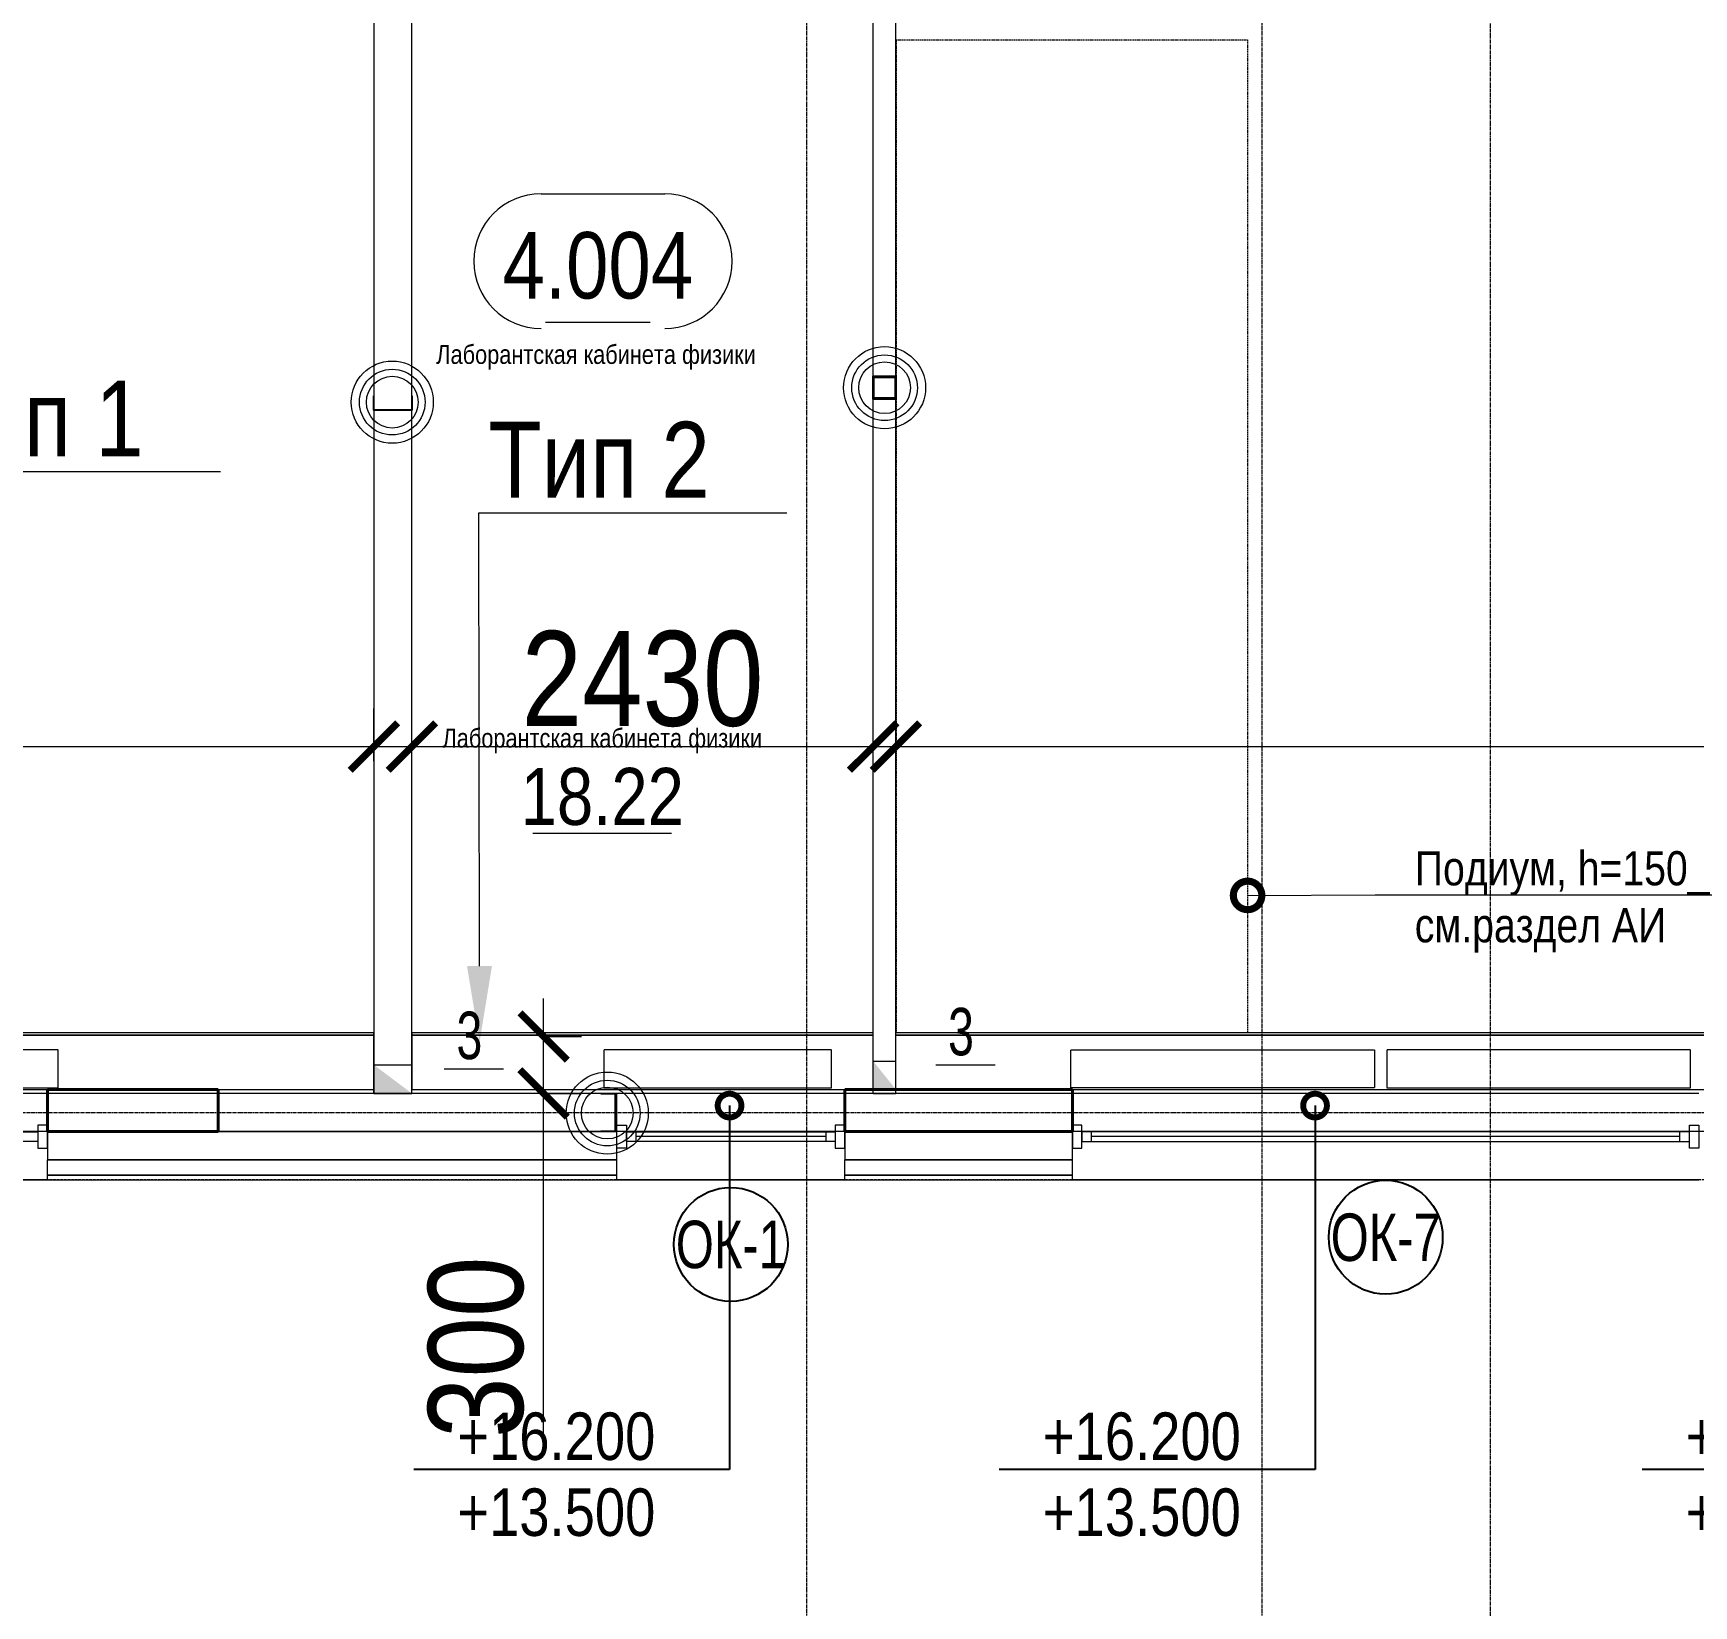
# Model space of a CAD drawing. Header units: millimetres. Extents: x -65509 to 912790, y 446 to 713294.
# Drawn here: x 456326 to 465074, y 503684 to 511969 of the extents above; entities that cross this region are included whole.
import ezdxf
from ezdxf import colors
from ezdxf.entities.mleader import LeaderData, LeaderLine
from ezdxf.enums import TextEntityAlignment as Align
from ezdxf.math import Vec2, Vec3

# ---------------------------------------------------------------- set-up
doc = ezdxf.new("R2010")
doc.units = ezdxf.units.MM
for name, pattern in [('CENTER2', [28.575, 19.05, -3.175, 3.175, -3.175]), ('DASHED', [19.05, 12.7, -6.35]), ('HIDDEN2', [4.7625, 3.175, -1.5875])]:
    doc.linetypes.add(name, pattern=pattern)
doc.layers.get('Defpoints').update_dxf_attribs({"color": 250})
for name, color, linetype, lineweight in [('A-AREA', 250, 'Continuous', 15), ('A-Wall_Материал_Газоблок_Контур', 250, 'Continuous', 0), ('АР_Area', 250, 'Continuous', 5), ('АР_Колонны', 250, 'Continuous', 30), ('АР_Окна', 250, 'Continuous', 5), ('АР_Окна марка', 250, 'Continuous', 9), ('АР_Отв. марка', 250, 'Continuous', 9), ('АР_площадь пом', 250, 'Continuous', 5), ('АР_Размеры обшивки', 250, 'Continuous', 5), ('АР_Стены ЖБ', 250, 'Continuous', 35), ('АР_Стены кирпич', 250, 'Continuous', 20), ('АР_Стены ПЕНОблок', 250, 'Continuous', 20), ('АР_Тонкая', 250, 'Continuous', 5), ('АР_Утеплитель', 250, 'Continuous', 0), ('КМ_Фахверки', 250, 'Continuous', 25), ('Марка окна', 250, 'Continuous', 25), ('ОВ_Отопление', 250, 'Continuous', 5), ('Размеры зашивки ГКЛ', 250, 'Continuous', 0), ('РД_Оси_100', 250, 'Continuous', 0), ('РД_полы_подиумы', 7, 'Continuous', 0)]:
    doc.layers.add(name, color=color, linetype=linetype, lineweight=lineweight)
doc.layers.add('АР_Делит', color=250, linetype='Continuous', lineweight=0, plot=False)
for name, color, linetype, lineweight, true_color in [('АР_Отопительные приборы', 1, 'HIDDEN2', 0, 0xff0000), ('Зашивка радиаторов тип 1 (фанера и МДФ)', 7, 'Continuous', 0, 0x000085), ('Зашивка радиаторов тип 2 (файерборд 2 слоя_керамогранит)', 7, 'Continuous', 0, 0xf40101)]:
    doc.layers.add(name, color=color, linetype=linetype, lineweight=lineweight, true_color=true_color)
doc.styles.add('Arial0', font='arial.ttf')
doc.styles.add('Arial_09', font='ARIALN.TTF', dxfattribs={"width": 0.9})
doc.styles.add('Isocpeur3', font='isocpeur.ttf')
doc.styles.add('style1', font='ARIALN.TTF')
doc.dimstyles.new('Dim200_ареал', dxfattribs={"dimscale": 100, "dimtxt": 5, "dimasz": 2.5, "dimexe": 2, "dimexo": 2, "dimgap": 1, "dimtad": 1, "dimzin": 12, "dimdsep": 46, "dimtxsty": 'style1', "dimblk": 'ARCHTICK', "dimcen": 3, "dimdle": 2, "dimclrd": 256, "dimclre": 256, "dimaunit": 1, "dimadec": 0, "dimazin": 3, "dimtfac": 1, "dimtmove": 1, "dimatfit": 3, "dimldrblk": 'OPEN30', "dimfxl": 5, "dimfxlon": 1, "dimtolj": 1, "dimtzin": 0, "dimlwd": 9, "dimlwe": 9, "dimarcsym": 0})

# ---------------------------------------------------------------- blocks, each defined once
blk = doc.blocks.new('Ф_пеноблок 200')
at = {"layer": 'АР_Делит', "color": 1}
for radius in [216.3, 173, 136.2]:
    blk.add_circle((103.4, -41.9), radius, dxfattribs=at)
at = {"layer": 'КМ_Фахверки'}
blk.add_lwpolyline([(0, -75), (0, 0), (200, 0), (200, -75)], dxfattribs=at)
blk = doc.blocks.new('Ф_крпич 120')
at = {"layer": 'АР_Делит', "color": 1}
for radius in [216.3, 173, 136.2]:
    blk.add_circle((60, -60), radius, dxfattribs=at)
at = {"layer": 'КМ_Фахверки'}
blk.add_lwpolyline([(0, 0), (120, 0), (120, -120), (0, -120)], close=True, dxfattribs=at)
at = {"layer": 'КМ_Фахверки', "lineweight": 5}
blk.add_lwpolyline([(6, -6), (114, -6), (114, -114), (6, -114)], close=True, dxfattribs=at)
blk = doc.blocks.new('_DotSmall')
at = {"color": 0, "linetype": 'ByBlock', "const_width": 0.5}
blk.add_lwpolyline([(-0.0625, 0, 1), (0.0625, 0, 1)], format="xyb", close=True, dxfattribs=at)
blk = doc.blocks.new('СОШ_2200_АР_ОСИ_М100_28.05.24')
at = {"layer": 'АР_Делит', "color": 5, "linetype": 'DASHED'}
blk.add_lwpolyline([(114955, 135155), (114955, -355), (93595.036, -355), (93595.036, 13855), (94145, 13855), (94145, 68320), (66055, 68320), (66055, 13857.73), (83455, 13857.73), (83455, -355), (45245, -355), (45245, 13145), (44695, 13145), (44695, 26755), (45245, 26755), (45245, 68320), (20455, 68320), (20455, 26755), (27955, 26755), (27955, 13145), (-355, 13145), (-355, 100855), (37145, 100855), (37145, 129155)], dxfattribs=at)
at = {"layer": 'РД_Оси_100', "linetype": 'CENTER2'}
for p, q in [((73200, -6155), (73200, 139938.679)), ((70800, -6155), (70800, 90900)), ((33000, 0), (85055, 0))]:
    blk.add_line(p, q, dxfattribs=at)
blk.add_lwpolyline([(74400, 13738.107), (74400, -6155)], dxfattribs=at)
blk = doc.blocks.new('Bottom_R_1600')
at = {"layer": 'АР_Отопительные приборы'}
blk.add_lwpolyline([(-800, -100), (800, -100), (800, 100), (-800, 100)], close=True, dxfattribs=at)
blk = doc.blocks.new('Bottom_L_1600')
at = {"layer": 'АР_Отопительные приборы'}
blk.add_lwpolyline([(800, -100), (-800, -100), (-800, 100), (800, 100)], close=True, dxfattribs=at)
blk = doc.blocks.new('Bottom_R_1200')
at = {"layer": 'АР_Отопительные приборы'}
blk.add_lwpolyline([(-600, -100), (600, -100), (600, 100), (-600, 100)], close=True, dxfattribs=at)
blk = doc.blocks.new('_ArchTick')
at = {"color": 0, "linetype": 'ByBlock', "const_width": 0.15}
blk.add_lwpolyline([(-0.5, -0.5), (0.5, 0.5)], dxfattribs=at)
blk = doc.blocks.new('*D689')
at = {"layer": 'Defpoints', "color": 0, "lineweight": 25, "transparency": 16777216}
for p in [(471040.9, 508211), (460870.9, 507933.5), (471040.9, 507927.2)]:
    blk.add_point(p, dxfattribs=at)
at = {"layer": 'АР_Размеры обшивки', "lineweight": 9, "transparency": 16777216}
for p, q in [((460870.9, 508133.5), (460870.9, 508411)), ((471040.9, 508127.2), (471040.9, 508411)), ((460670.9, 508211), (471240.9, 508211))]:
    blk.add_line(p, q, dxfattribs=at)
at = {"layer": 'АР_Размеры обшивки', "lineweight": 9, "transparency": 16777216, "xscale": 250, "yscale": 250, "zscale": 250, "rotation": 180}
blk.add_blockref('_ArchTick', (460870.9, 508211), dxfattribs=at)
at = {"layer": 'АР_Размеры обшивки', "lineweight": 9, "transparency": 16777216, "xscale": 250, "yscale": 250, "zscale": 250}
blk.add_blockref('_ArchTick', (471040.9, 508211), dxfattribs=at)
at = {"layer": 'АР_Размеры обшивки', "color": 0, "transparency": 16777216, "insert": (465955.9, 508566.2), "char_height": 500, "attachment_point": 5, "style": 'style1'}
blk.add_mtext('\\A1;10170', dxfattribs=at)
blk = doc.blocks.new('_Open30')
at = {"color": 0, "linetype": 'ByBlock', "lineweight": -2}
for p, q in [((-1, 0.268), (0, 0)), ((0, 0), (-1, -0.268)), ((0, 0), (-1, 0))]:
    blk.add_line(p, q, dxfattribs=at)
blk = doc.blocks.new('*D715')
at = {"layer": 'Defpoints', "color": 0, "lineweight": 25, "transparency": 16777216}
for p in [(458120.9, 508211), (448020.9, 507933.5), (458120.9, 507933.5)]:
    blk.add_point(p, dxfattribs=at)
at = {"layer": 'АР_Размеры обшивки', "lineweight": 9, "transparency": 16777216}
for p, q in [((448020.9, 508133.5), (448020.9, 508411)), ((458120.9, 508133.5), (458120.9, 508411)), ((447820.9, 508211), (458320.9, 508211))]:
    blk.add_line(p, q, dxfattribs=at)
at = {"layer": 'АР_Размеры обшивки', "lineweight": 9, "transparency": 16777216, "xscale": 250, "yscale": 250, "zscale": 250, "rotation": 180}
blk.add_blockref('_ArchTick', (448020.9, 508211), dxfattribs=at)
at = {"layer": 'АР_Размеры обшивки', "lineweight": 9, "transparency": 16777216, "xscale": 250, "yscale": 250, "zscale": 250}
blk.add_blockref('_ArchTick', (458120.9, 508211), dxfattribs=at)
at = {"layer": 'АР_Размеры обшивки', "color": 0, "transparency": 16777216, "insert": (453070.9, 508566.2), "char_height": 500, "attachment_point": 5, "style": 'style1'}
blk.add_mtext('\\A1;10100', dxfattribs=at)
blk = doc.blocks.new('*D716')
at = {"layer": 'Defpoints', "color": 0, "lineweight": 25, "transparency": 16777216}
for p in [(460750.9, 508211), (458320.9, 507965.5), (460750.9, 507946)]:
    blk.add_point(p, dxfattribs=at)
at = {"layer": 'АР_Размеры обшивки', "lineweight": 9, "transparency": 16777216}
for p, q in [((458320.9, 508165.5), (458320.9, 508411)), ((460750.9, 508146), (460750.9, 508411)), ((458120.9, 508211), (460950.9, 508211))]:
    blk.add_line(p, q, dxfattribs=at)
at = {"layer": 'АР_Размеры обшивки', "lineweight": 9, "transparency": 16777216, "xscale": 250, "yscale": 250, "zscale": 250, "rotation": 180}
blk.add_blockref('_ArchTick', (458320.9, 508211), dxfattribs=at)
at = {"layer": 'АР_Размеры обшивки', "lineweight": 9, "transparency": 16777216, "xscale": 250, "yscale": 250, "zscale": 250}
blk.add_blockref('_ArchTick', (460750.9, 508211), dxfattribs=at)
at = {"layer": 'АР_Размеры обшивки', "color": 0, "transparency": 16777216, "insert": (459535.9, 508566.2), "char_height": 500, "attachment_point": 5, "style": 'style1'}
blk.add_mtext('\\A1;2430', dxfattribs=at)
blk = doc.blocks.new('*D790')
at = {"layer": 'Defpoints', "color": 0, "lineweight": 25, "transparency": 16777216}
for p in [(458889.5, 506683.3), (459014.9, 506683.3), (458884.5, 506383.3)]:
    blk.add_point(p, dxfattribs=at)
at = {"layer": 'АР_Размеры обшивки', "lineweight": 9, "transparency": 16777216}
for p, q in [((459014.9, 506183.3), (459014.9, 506883.3)), ((459014.9, 506683.3), (459214.9, 506683.3)), ((459014.9, 506383.3), (459214.9, 506383.3)), ((459014.9, 504494.2), (459014.9, 506383.3))]:
    blk.add_line(p, q, dxfattribs=at)
at = {"layer": 'АР_Размеры обшивки', "lineweight": 9, "transparency": 16777216, "xscale": 250, "yscale": 250, "zscale": 250}
for p, rotation in [((459014.9, 506683.3), 90), ((459014.9, 506383.3), 270)]:
    blk.add_blockref('_ArchTick', p, dxfattribs=dict(at, rotation=rotation))
at = {"layer": 'АР_Размеры обшивки', "color": 0, "transparency": 16777216, "insert": (458659.6, 505046.3), "char_height": 500, "attachment_point": 5, "rotation": 90, "style": 'style1'}
blk.add_mtext('\\A1;300', dxfattribs=at)
blk = doc.blocks.new('MOK-МаркаПом_овал_ареал')
for p, q in [((-2.986, 3.764), (3.522, 3.764)), ((-2.75, -3), (2.75, -3))]:
    blk.add_line(p, q)
for centre, radius, start, end in [((-2.986, 0.215), 3.55, 90, 270), ((3.522, 0.215), 3.55, 270, 90), ((-7.411, 0), 7.161, 0, 0.00095)]:
    blk.add_arc(centre, radius, start, end)
at = {"color": 0, "style": 'style1'}
blk.add_attdef('АР-ПОМЕЩЕНИЕ:НОМЕР', text='', height=3, dxfattribs=at).set_placement((0.261, 0), align=Align.MIDDLE)
blk = doc.blocks.new('MOK-МаркаПомещения1')
at = {"layer": 'A-AREA', "color": 0}
blk.add_line((-3.651, -1.944), (3.649, -1.944), dxfattribs=at)
at = {"layer": 'A-AREA', "color": 0, "style": 'style1'}
blk.add_attdef('АР-ПОМЕЩЕНИЕ:ПЛОЩАДЬ', text='', height=3, dxfattribs=at).set_placement((0, 0), align=Align.MIDDLE)
at = {"layer": 'Defpoints', "style": 'style1', "flags": 8}
blk.add_attdef('АР-ПОМЕЩЕНИЕ:НАИМЕНОВАНИЕ', text='', height=1, dxfattribs=at).set_placement((0, 2.956), align=Align.MIDDLE)
blk = doc.blocks.new('MOK-МаркаПроема инж.')
blk.add_line((-1.328, -1.754), (1.802, -1.754))
at = {"color": 0, "style": 'Arial0', "width": 0.7}
blk.add_attdef('АР-ПРОЕМ:Коробка', text='', height=2.5, dxfattribs=at).set_placement((0, 0), align=Align.MIDDLE)
blk = doc.blocks.new('МОК-Наименование')
at = {"layer": 'Defpoints'}
blk.add_circle((0, 0), 3, dxfattribs=at)
at = {"color": 0, "linetype": 'ByBlock', "lineweight": -2, "style": 'Isocpeur3', "width": 0.8, "flags": 4}
blk.add_attdef('АР-ОКНО:НАИМЕНОВАНИЕ', text='', height=2.5, dxfattribs=at).set_placement((0, 0), align=Align.MIDDLE)

msp = doc.modelspace()

# ---------------------------------------------------------------- hatches: boundary and pattern name
at = {"layer": 'ОВ_Отопление', "linetype": 'Continuous', "lineweight": 5}
for points in [[(458120.882, 506533.318), (458120.882, 506383.318), (458220.882, 506458.318)], [(460750.878, 506553.318), (460750.878, 506403.318), (460810.878, 506478.318)], [(460750.878, 506403.318), (460870.878, 506403.318), (460810.878, 506478.318)]]:
    msp.add_hatch(color=256, dxfattribs=at).paths.add_polyline_path(points, flags=0)

# ---------------------------------------------------------------- linework, layer by layer
at = {"layer": 'A-Wall_Материал_Газоблок_Контур', "linetype": 'Continuous', "lineweight": 0}
for p, q in [((456400.882, 506383.318), (455200.882, 506383.318)), ((455200.882, 505928.318), (456400.882, 505928.318))]:
    msp.add_line(p, q, dxfattribs=at)
at = {"layer": 'АР_Колонны', "linetype": 'HIDDEN2', "lineweight": 25}
for p, q in [((456400.882, 506403.318), (457300.882, 506403.318)), ((456400.882, 506183.318), (456400.882, 506403.318)), ((457300.882, 506403.318), (457300.882, 506183.318)), ((460600.882, 506183.318), (460600.882, 506403.318)), ((457300.882, 506183.318), (456400.882, 506183.318))]:
    msp.add_line(p, q, dxfattribs=at)
at = {"layer": 'АР_Колонны', "linetype": 'Continuous', "lineweight": 35}
for p, q in [((456400.882, 506403.318), (456400.882, 506183.318)), ((457300.882, 506403.318), (456400.882, 506403.318)), ((457300.882, 506183.318), (457300.882, 506403.318)), ((460600.882, 506403.318), (460600.882, 506183.318)), ((456400.882, 506183.318), (457300.882, 506183.318))]:
    msp.add_line(p, q, dxfattribs=at)
at = {"layer": 'АР_Окна', "linetype": 'Continuous', "lineweight": 5}
for p, q in [((456400.882, 506383.318), (455200.882, 506383.318)), ((460500.882, 506180.818), (460500.882, 506130.818)), ((456400.882, 505928.318), (455200.882, 505928.318))]:
    msp.add_line(p, q, dxfattribs=at)
for points in [[(456350.882, 506180.818), (456350.882, 506130.818), (455250.882, 506130.818), (455250.882, 506180.818)], [(456350.882, 506095.818), (456400.882, 506095.818), (456400.882, 506215.818), (456350.882, 506215.818)], [(460550.882, 506095.818), (460600.882, 506095.818), (460600.882, 506215.818), (460550.882, 506215.818)]]:
    msp.add_lwpolyline(points, close=True, dxfattribs=at)
at = {"layer": 'АР_Стены ЖБ', "linetype": 'Continuous', "lineweight": 40}
for p, q in [((456400.882, 506403.318), (456400.882, 506183.318)), ((457300.882, 506403.318), (456400.882, 506403.318)), ((457300.882, 506183.318), (457300.882, 506403.318)), ((460600.882, 506403.318), (460600.882, 506183.318)), ((456400.882, 506183.318), (457300.882, 506183.318))]:
    msp.add_line(p, q, dxfattribs=at)
at = {"layer": 'АР_Стены кирпич', "linetype": 'Continuous', "lineweight": 20}
for p, q in [((460750.878, 506383.317), (460750.878, 512203.318)), ((460870.878, 506383.317), (460870.878, 512203.318)), ((460750.878, 506383.317), (460870.878, 506383.317))]:
    msp.add_line(p, q, dxfattribs=at)
at = {"layer": 'АР_Стены ПЕНОблок', "linetype": 'Continuous', "lineweight": 20}
for p, q in [((458120.882, 513983.317), (458120.882, 506383.318)), ((456400.882, 506383.318), (456400.882, 506183.318)), ((460600.882, 506383.318), (460600.882, 506183.318))]:
    msp.add_line(p, q, dxfattribs=at)
at = {"layer": 'АР_Тонкая', "linetype": 'Continuous', "lineweight": 5}
for p, q in [((456400.882, 505928.318), (456400.882, 506033.318)), ((460600.882, 505928.318), (460600.882, 506033.318))]:
    msp.add_line(p, q, dxfattribs=at)
at = {"layer": 'АР_Утеплитель', "linetype": 'Continuous', "lineweight": 0}
for p, q in [((456400.882, 506183.318), (456400.882, 506033.318)), ((460600.882, 506183.318), (460600.882, 506033.318))]:
    msp.add_line(p, q, dxfattribs=at)
at = {"layer": 'Зашивка радиаторов тип 1 (фанера и МДФ)', "linetype": 'Continuous', "lineweight": 0}
for p, q in [((458120.882, 506703.318), (448020.882, 506703.318)), ((458120.882, 506690.818), (448020.882, 506690.818)), ((448020.882, 506690.818), (458120.882, 506690.818)), ((458120.882, 506403.318), (458120.882, 506703.318)), ((460870.878, 506403.318), (460870.878, 506703.318)), ((471040.882, 506703.318), (460870.878, 506703.318)), ((471040.882, 506690.818), (460870.878, 506690.818)), ((460870.878, 506690.818), (471040.882, 506690.818)), ((448020.882, 506403.318), (458120.882, 506403.318))]:
    msp.add_line(p, q, dxfattribs=at)
at = {"layer": 'Зашивка радиаторов тип 2 (файерборд 2 слоя_керамогранит)', "linetype": 'Continuous', "lineweight": 0}
for p, q in [((458320.882, 506703.318), (458320.882, 506690.818)), ((460750.878, 506703.318), (458320.882, 506703.318)), ((460750.878, 506690.818), (458320.882, 506690.818)), ((458320.882, 506690.818), (460750.878, 506690.818)), ((460750.878, 506690.818), (460750.878, 506703.318)), ((460750.878, 506403.318), (460750.878, 506690.818))]:
    msp.add_line(p, q, dxfattribs=at)
at = {"layer": 'КМ_Фахверки', "lineweight": 5}
msp.add_lwpolyline([(435451.032, 597333.318), (504300.882, 597333.318), (504300.882, 506183.318), (435100.882, 506183.318), (435100.882, 574808.318), (435451.032, 574808.318), (435451.032, 597333.318)], dxfattribs=at)
at = {"layer": 'ОВ_Отопление', "linetype": 'Continuous', "lineweight": 9}
for p, q in [((458120.882, 506383.318), (458120.882, 506533.318)), ((458120.882, 506533.318), (458320.882, 506533.318)), ((460750.878, 506403.318), (460750.878, 506553.318)), ((460750.878, 506553.318), (460870.878, 506553.318)), ((460870.878, 506403.318), (460870.878, 506553.318)), ((460750.878, 506403.318), (460870.878, 506403.318))]:
    msp.add_line(p, q, dxfattribs=at)
at = {"layer": 'РД_полы_подиумы', "linetype": 'DASHED', "ltscale": 0.5}
msp.add_lwpolyline([(460873.045, 511934.582), (462723.045, 511934.582), (462723.045, 506703.318), (460873.045, 506703.318)], close=True, dxfattribs=at)

# ---------------------------------------------------------------- block references
at = {"layer": 'АР_Area', "linetype": 'Continuous', "lineweight": 5}
ref = msp.add_blockref('MOK-МаркаПом_овал_ареал', (459300.382, 510746.363), dxfattribs=dict(at, xscale=100, yscale=100, zscale=100))
ref.add_attrib('АР-ПОМЕЩЕНИЕ:НОМЕР', '4.004', dxfattribs={"layer": '0', "color": 0, "height": 350, "style": 'style1'}).set_placement((459300.382, 510746.363), align=Align.MIDDLE)
ref.add_attrib('АР-ПОМЕЩЕНИЕ:НАИМЕНОВАНИЕ', 'Лаборантская кабинета физики', dxfattribs={"layer": 'Defpoints', "color": 2, "height": 100, "style": 'style1'}).set_placement((459290.966, 510264.97), align=Align.MIDDLE)
at = {"layer": 'АР_Отв. марка', "linetype": 'Continuous', "lineweight": 9, "xscale": 100, "yscale": 100, "zscale": 100}
for p in [(458623.623, 506689.201), (461213.619, 506709.201)]:
    msp.add_blockref('MOK-МаркаПроема инж.', p, dxfattribs=at).add_auto_attribs({'АР-ПРОЕМ:Коробка': '3'})
at = {"layer": 'АР_Отопительные приборы'}
msp.add_blockref('Bottom_R_1200', (455857.637, 506513.318), dxfattribs=at)
at = {"layer": 'АР_площадь пом', "linetype": 'Continuous', "lineweight": 5}
ref = msp.add_blockref('MOK-МаркаПомещения1', (459323.712, 507948.154), dxfattribs=dict(at, xscale=100, yscale=100, zscale=100))
ref.add_attrib('АР-ПОМЕЩЕНИЕ:НАИМЕНОВАНИЕ', 'Лаборантская кабинета физики', dxfattribs={"layer": 'Defpoints', "height": 100, "style": 'style1'}).set_placement((459323.712, 508243.717), align=Align.MIDDLE)
ref.add_attrib('АР-ПОМЕЩЕНИЕ:ПЛОЩАДЬ', '18.22', dxfattribs={"layer": 'A-AREA', "color": 0, "height": 300, "style": 'style1'}).set_placement((459323.712, 507948.154), align=Align.MIDDLE)
at = {"layer": 'КМ_Фахверки'}
msp.add_blockref('Ф_крпич 120', (460750.878, 510161.318), dxfattribs=at)
for p, rotation in [((458320.85, 509983.318), 180), ((459391.981, 506383.318), 270)]:
    msp.add_blockref('Ф_пеноблок 200', p, dxfattribs=dict(at, rotation=rotation))

# ---------------------------------------------------------------- dimensions: what is measured, and where the dimension line sits
at = {"layer": 'АР_Размеры обшивки'}
for base, p1, p2, picture, middle in [((458120.882, 508210.953), (448020.882, 507933.455), (458120.882, 507933.455), '*D715', (453070.882, 508566.24)), ((460750.878, 508210.955), (458320.882, 507965.455), (460750.878, 507945.956), '*D716', (459535.88, 508566.242)), ((471040.882, 508210.955), (460870.878, 507933.455), (471040.882, 507927.205), '*D689', (465955.88, 508566.242))]:
    dim = msp.add_linear_dim(base=base, p1=p1, p2=p2, dimstyle='Dim200_ареал', override={"dimdec": 0}, dxfattribs=at)
    dim.commit()
    dim.dimension.update_dxf_attribs({"geometry": picture, "text_midpoint": middle})

# ---------------------------------------------------------------- leaders
at = {"layer": 'Размеры зашивки ГКЛ'}
ml = msp.add_multileader_mtext('Standard', dxfattribs=at)
ml.set_content('\\pxsm1;Тип 1 ', color=(0, 0, 138), style='style1')
ml.set_leader_properties(color=256, linetype='ByLayer', lineweight=9)
ml.build(insert=Vec2(0, 0))
ml.multileader.update_dxf_attribs({"has_dogleg": 0, "text_left_attachment_type": 6, "text_right_attachment_type": 6, "text_bottom_attachment_type": 10, "dogleg_length": 25, "arrow_head_size": 400})
ctx = ml.context
ctx.base_point, ctx.char_height, ctx.arrow_head_size, ctx.landing_gap_size, ctx.plane_origin = Vec3(455691.231, 509659.206), 400, 400, 50, Vec3(448832.043, 515650.405)
ctx.left_attachment, ctx.right_attachment, ctx.top_attachment = 6, 6, 10
notes = []
notes.append((ctx, [(0, (1, 1, 0), (455666.231, 509659.206), (1, 0), 25, [(1, [(455694.648, 506653.926)], 0, [])])]))
ctx.mtext.insert, ctx.mtext.width, ctx.mtext.defined_height, ctx.mtext.line_spacing_factor, ctx.mtext.flow_direction = Vec3(455741.231, 510139.206), 1668.44707, 600, 0.3, 5
ml = msp.add_multileader_mtext('Standard', dxfattribs=at)
ml.set_content('\\pxsm1;Тип 2 ', color=(0, 0, 138), style='style1')
ml.set_leader_properties(color=256, linetype='ByLayer', lineweight=9)
ml.build(insert=Vec2(0, 0))
ml.multileader.update_dxf_attribs({"has_dogleg": 0, "text_left_attachment_type": 6, "text_right_attachment_type": 6, "text_bottom_attachment_type": 10, "dogleg_length": 25, "arrow_head_size": 400})
ctx = ml.context
ctx.base_point, ctx.char_height, ctx.arrow_head_size, ctx.landing_gap_size, ctx.plane_origin = Vec3(458673.876, 509441.569), 400, 400, 50, Vec3(451814.688, 515650.405)
ctx.left_attachment, ctx.right_attachment, ctx.top_attachment = 6, 6, 10
notes.append((ctx, [(0, (1, 1, 0), (458648.876, 509441.569), (1, 0), 25, [(1, [(458677.293, 506653.926)], 0, [])])]))
ctx.mtext.insert, ctx.mtext.width, ctx.mtext.defined_height, ctx.mtext.line_spacing_factor, ctx.mtext.flow_direction = Vec3(458723.876, 509921.569), 1668.44707, 600, 0.3, 5
at = {"layer": 'РД_полы_подиумы'}
ml = msp.add_multileader_mtext('Standard', dxfattribs=at)
ml.set_content('\\pxsm1;Подиум, h=150_\\Pсм.раздел АИ', color=256, style='style1')
ml.set_leader_properties(color=256, linetype='ByLayer', lineweight=9)
ml.set_arrow_properties(name='DOTSMALL')
ml.build(insert=Vec2(0, 0))
ml.multileader.update_dxf_attribs({"text_left_attachment_type": 6, "text_right_attachment_type": 6, "text_bottom_attachment_type": 10, "dogleg_length": 25, "arrow_head_size": 300})
ctx = ml.context
ctx.base_point, ctx.char_height, ctx.arrow_head_size, ctx.landing_gap_size, ctx.plane_origin = Vec3(463554.312, 507429.613), 180, 300, 50, Vec3(454942.448, 510458.384)
ctx.left_attachment, ctx.right_attachment, ctx.top_attachment = 6, 6, 10
notes.append((ctx, [(0, (1, 1, 0), (463396.301, 507429.613), (1, 0), 158.01, [(1, [(462723.349, 507426.592)], 0, [])])]))
ctx.mtext.insert, ctx.mtext.width, ctx.mtext.defined_height, ctx.mtext.line_spacing_factor, ctx.mtext.flow_direction = Vec3(463604.312, 507659.586), 2644.91111, 2067.07, 0.3, 5
for ctx, leaders in notes:
    for number, flags, end, landing, length, lines in leaders:
        leader = LeaderData()
        leader.index, (leader.has_last_leader_line, leader.has_dogleg_vector, leader.attachment_direction) = number, flags
        leader.last_leader_point, leader.dogleg_vector, leader.dogleg_length = Vec3(end), Vec3(landing), length
        for number, points, colour, breaks in lines:
            line = LeaderLine()
            line.index, line.vertices, line.color, line.breaks = number, Vec3.list(points), colors.encode_raw_color(colour), breaks
            leader.lines.append(line)
        ctx.leaders.append(leader)

# ---------------------------------------------------------------- next in the draw order: leaders
at = {"layer": 'Марка окна', "lineweight": 0, "ltscale": 20}
ml = msp.add_multileader_mtext('Standard', dxfattribs=at)
ml.set_content('+16.200\\P+13.500', color=256, style='style1')
ml.set_leader_properties(color=256, linetype='ByLayer', lineweight=-1)
ml.set_arrow_properties(name='DOTSMALL')
ml.build(insert=Vec2(0, 0))
ml.multileader.update_dxf_attribs({"text_left_attachment_type": 6, "text_right_attachment_type": 6, "dogleg_length": 200, "arrow_head_size": 250})
ctx = ml.context
ctx.base_point, ctx.char_height, ctx.arrow_head_size, ctx.landing_gap_size, ctx.plane_origin = Vec3(458560.146, 504402.413), 250, 250, 0, Vec3(458313.959, 503717.886)
ctx.left_attachment, ctx.right_attachment = 6, 6
notes = []
notes.append((ctx, [(0, (1, 1, 0), (459994.059, 504402.413), (-1, 0), 420.441, [(0, [(459994.25, 506319.297)], 0, [])])]))
ctx.mtext.insert, ctx.mtext.line_spacing_factor, ctx.mtext.flow_direction = Vec3(458560.146, 504702.413), 0.96, 5
ctx.mtext.has_bg_fill, ctx.mtext.bg_color, ctx.mtext.bg_scale_factor, ctx.mtext.bg_transparency, ctx.mtext.use_window_bg_color = 1, -1027028792, 1.5, 0, 1
ml = msp.add_multileader_mtext('Standard', dxfattribs=at)
ml.set_content('+16.200\\P+13.500', color=256, style='style1')
ml.set_leader_properties(color=256, linetype='ByLayer', lineweight=-1)
ml.set_arrow_properties(name='DOTSMALL')
ml.build(insert=Vec2(0, 0))
ml.multileader.update_dxf_attribs({"text_left_attachment_type": 6, "text_right_attachment_type": 6, "dogleg_length": 200, "arrow_head_size": 250})
ctx = ml.context
ctx.base_point, ctx.char_height, ctx.arrow_head_size, ctx.landing_gap_size, ctx.plane_origin = Vec3(461644.641, 504402.413), 250, 250, 0, Vec3(461398.454, 503717.886)
ctx.left_attachment, ctx.right_attachment = 6, 6
notes.append((ctx, [(0, (1, 1, 0), (463078.554, 504402.413), (-1, 0), 420.441, [(0, [(463078.746, 506319.297)], 0, [])])]))
ctx.mtext.insert, ctx.mtext.line_spacing_factor, ctx.mtext.flow_direction = Vec3(461644.641, 504702.413), 0.96, 5
ctx.mtext.has_bg_fill, ctx.mtext.bg_color, ctx.mtext.bg_scale_factor, ctx.mtext.bg_transparency, ctx.mtext.use_window_bg_color = 1, -1027028792, 1.5, 0, 1
ml = msp.add_multileader_mtext('Standard', dxfattribs=at)
ml.set_content('+16.200\\P+13.500', color=256, style='style1')
ml.set_leader_properties(color=256, linetype='ByLayer', lineweight=-1)
ml.set_arrow_properties(name='DOTSMALL')
ml.build(insert=Vec2(0, 0))
ml.multileader.update_dxf_attribs({"text_left_attachment_type": 6, "text_right_attachment_type": 6, "dogleg_length": 200, "arrow_head_size": 250})
ctx = ml.context
ctx.base_point, ctx.char_height, ctx.arrow_head_size, ctx.landing_gap_size, ctx.plane_origin = Vec3(465030.904, 504402.413), 250, 250, 0, Vec3(464784.716, 503717.886)
ctx.left_attachment, ctx.right_attachment = 6, 6
notes.append((ctx, [(0, (1, 1, 0), (466464.816, 504402.413), (-1, 0), 420.441, [(0, [(466465.008, 506319.297)], 0, [])])]))
ctx.mtext.insert, ctx.mtext.line_spacing_factor, ctx.mtext.flow_direction = Vec3(465030.904, 504702.413), 0.96, 5
ctx.mtext.has_bg_fill, ctx.mtext.bg_color, ctx.mtext.bg_scale_factor, ctx.mtext.bg_transparency, ctx.mtext.use_window_bg_color = 1, -1027028792, 1.5, 0, 1
for ctx, leaders in notes:
    for number, flags, end, landing, length, lines in leaders:
        leader = LeaderData()
        leader.index, (leader.has_last_leader_line, leader.has_dogleg_vector, leader.attachment_direction) = number, flags
        leader.last_leader_point, leader.dogleg_vector, leader.dogleg_length = Vec3(end), Vec3(landing), length
        for number, points, colour, breaks in lines:
            line = LeaderLine()
            line.index, line.vertices, line.color, line.breaks = number, Vec3.list(points), colors.encode_raw_color(colour), breaks
            leader.lines.append(line)
        ctx.leaders.append(leader)

# ---------------------------------------------------------------- next in the draw order: hatches: boundary and pattern name
at = {"layer": 'ОВ_Отопление', "linetype": 'Continuous', "lineweight": 5}
msp.add_hatch(color=256, dxfattribs=at).paths.add_polyline_path([(458120.882, 506383.318), (458320.882, 506383.318), (458220.882, 506458.318)], flags=0)

# ---------------------------------------------------------------- next in the draw order: linework, layer by layer
at = {"layer": 'A-Wall_Материал_Газоблок_Контур', "linetype": 'Continuous', "lineweight": 0}
for p, q in [((460600.882, 506383.318), (459400.882, 506383.318)), ((465100.882, 506383.318), (461800.882, 506383.318)), ((459400.882, 505928.318), (460600.882, 505928.318)), ((461800.882, 505928.318), (465100.882, 505928.318))]:
    msp.add_line(p, q, dxfattribs=at)
at = {"layer": 'АР_Колонны', "linetype": 'HIDDEN2', "lineweight": 25}
for p, q in [((460600.882, 506403.318), (461800.882, 506403.318)), ((461800.882, 506403.318), (461800.882, 506183.318)), ((461800.882, 506183.318), (460600.882, 506183.318))]:
    msp.add_line(p, q, dxfattribs=at)
at = {"layer": 'АР_Колонны', "linetype": 'Continuous', "lineweight": 35}
for p, q in [((461800.882, 506403.318), (460600.882, 506403.318)), ((461800.882, 506183.318), (461800.882, 506403.318)), ((460600.882, 506183.318), (461800.882, 506183.318))]:
    msp.add_line(p, q, dxfattribs=at)
at = {"layer": 'АР_Окна', "linetype": 'Continuous', "lineweight": 5}
for p, q in [((460600.882, 506383.318), (459400.882, 506383.318)), ((465100.882, 506383.318), (461800.882, 506383.318)), ((459500.882, 506180.818), (459500.882, 506130.818)), ((461900.882, 506130.818), (461900.882, 506180.818)), ((465000.882, 506130.818), (465000.882, 506180.818)), ((460500.882, 506155.818), (459500.882, 506155.818)), ((465000.882, 506155.818), (461900.882, 506155.818)), ((460600.882, 505928.318), (459400.882, 505928.318)), ((465100.882, 505928.318), (461800.882, 505928.318))]:
    msp.add_line(p, q, dxfattribs=at)
for points in [[(459450.882, 506095.818), (459400.882, 506095.818), (459400.882, 506215.818), (459450.882, 506215.818)], [(460550.882, 506180.818), (460550.882, 506130.818), (459450.882, 506130.818), (459450.882, 506180.818)], [(461850.882, 506215.818), (461800.882, 506215.818), (461800.882, 506095.818), (461850.882, 506095.818)], [(465050.882, 506130.818), (465050.882, 506180.818), (461850.882, 506180.818), (461850.882, 506130.818)], [(465050.882, 506215.818), (465100.882, 506215.818), (465100.882, 506095.818), (465050.882, 506095.818)]]:
    msp.add_lwpolyline(points, close=True, dxfattribs=at)
at = {"layer": 'АР_Стены ЖБ', "linetype": 'Continuous', "lineweight": 40}
for p, q in [((461800.882, 506403.318), (460600.882, 506403.318)), ((461800.882, 506183.318), (461800.882, 506403.318)), ((460600.882, 506183.318), (461800.882, 506183.318))]:
    msp.add_line(p, q, dxfattribs=at)
at = {"layer": 'АР_Стены ПЕНОблок', "linetype": 'Continuous', "lineweight": 20}
for p, q in [((458320.882, 506383.318), (458320.882, 513983.317)), ((459400.882, 506383.318), (456400.882, 506383.318)), ((458120.882, 506383.318), (458320.882, 506383.318)), ((459400.882, 506183.318), (459400.882, 506383.318)), ((461800.882, 506383.318), (460600.882, 506383.318)), ((461800.882, 506183.318), (461800.882, 506383.318)), ((456400.882, 506183.318), (459400.882, 506183.318)), ((460600.882, 506183.318), (461800.882, 506183.318))]:
    msp.add_line(p, q, dxfattribs=at)
at = {"layer": 'АР_Тонкая', "linetype": 'Continuous', "lineweight": 5}
for p, q in [((459400.882, 506033.318), (456400.882, 506033.318)), ((459400.882, 505928.318), (459400.882, 506033.318)), ((461800.882, 506033.318), (460600.882, 506033.318)), ((461800.882, 505928.318), (461800.882, 506033.318)), ((456400.882, 505953.318), (459400.882, 505953.318)), ((459400.882, 505953.318), (456400.882, 505953.318)), ((456400.882, 505928.318), (459400.882, 505928.318)), ((460600.882, 505953.318), (461800.882, 505953.318)), ((461800.882, 505953.318), (460600.882, 505953.318)), ((460600.882, 505928.318), (461800.882, 505928.318))]:
    msp.add_line(p, q, dxfattribs=at)
at = {"layer": 'АР_Утеплитель', "linetype": 'Continuous', "lineweight": 0}
for p, q in [((459400.882, 506183.318), (456400.882, 506183.318)), ((459400.882, 506033.318), (459400.882, 506183.318)), ((461800.882, 506183.318), (460600.882, 506183.318)), ((461800.882, 506033.318), (461800.882, 506183.318)), ((456400.882, 506033.318), (459400.882, 506033.318)), ((460600.882, 506033.318), (461800.882, 506033.318))]:
    msp.add_line(p, q, dxfattribs=at)
at = {"layer": 'Зашивка радиаторов тип 1 (фанера и МДФ)', "linetype": 'Continuous', "lineweight": 0}
msp.add_line((460870.878, 506403.318), (471040.882, 506403.318), dxfattribs=at)
at = {"layer": 'Зашивка радиаторов тип 2 (файерборд 2 слоя_керамогранит)', "linetype": 'Continuous', "lineweight": 0}
for p, q in [((458320.882, 506690.818), (458320.882, 506403.318)), ((458320.882, 506403.318), (460750.878, 506403.318))]:
    msp.add_line(p, q, dxfattribs=at)
at = {"layer": 'ОВ_Отопление', "linetype": 'Continuous', "lineweight": 9}
for p, q in [((458320.882, 506383.318), (458320.882, 506533.318)), ((458120.882, 506383.318), (458320.882, 506383.318))]:
    msp.add_line(p, q, dxfattribs=at)

# ---------------------------------------------------------------- next in the draw order: block references
at = {"layer": 'АР_Окна марка', "linetype": 'Continuous', "lineweight": 9}
ref = msp.add_blockref('МОК-Наименование', (463450.882, 505625.842, -900), dxfattribs=dict(at, xscale=100, yscale=100, zscale=100))
ref.add_attrib('АР-ОКНО:НАИМЕНОВАНИЕ', 'ОК-7', dxfattribs={"layer": '0', "color": 0, "linetype": 'ByBlock', "lineweight": -2, "height": 250, "style": 'Arial_09', "width": 0.9}).set_placement((463450.882, 505625.842, -900), align=Align.MIDDLE)
ref = msp.add_blockref('МОК-Наименование', (460000.882, 505587.894, -900), dxfattribs=dict(at, xscale=100, yscale=100, zscale=100))
ref.add_attrib('АР-ОКНО:НАИМЕНОВАНИЕ', 'ОК-1', dxfattribs={"layer": '0', "color": 0, "linetype": 'ByBlock', "lineweight": -2, "height": 250, "style": 'Arial_09', "width": 0.9}).set_placement((460000.882, 505587.894, -900), align=Align.MIDDLE)
at = {"layer": 'АР_Отопительные приборы'}
for name, p in [('Bottom_R_1200', (459932.019, 506513.318)), ('Bottom_L_1600', (462592.184, 506513.318)), ('Bottom_R_1600', (464257.417, 506513.318))]:
    msp.add_blockref(name, p, dxfattribs=at)
at = {"layer": 'РД_Оси_100'}
msp.add_blockref('СОШ_2200_АР_ОСИ_М100_28.05.24', (389600.882, 506283.318), dxfattribs=at)

# ---------------------------------------------------------------- next in the draw order: dimensions: what is measured, and where the dimension line sits
at = {"layer": 'АР_Размеры обшивки'}
dim = msp.add_linear_dim(base=(459014.882, 506683.318), p1=(458884.466, 506383.318), p2=(458889.466, 506683.318), angle=90, dimstyle='Dim200_ареал', override={"dimdec": 0}, dxfattribs=at)
dim.commit()
dim.dimension.update_dxf_attribs({"geometry": '*D790', "text_midpoint": (459006.466, 505046.266), "dimtype": 160})

doc.saveas('drawing.dxf')
